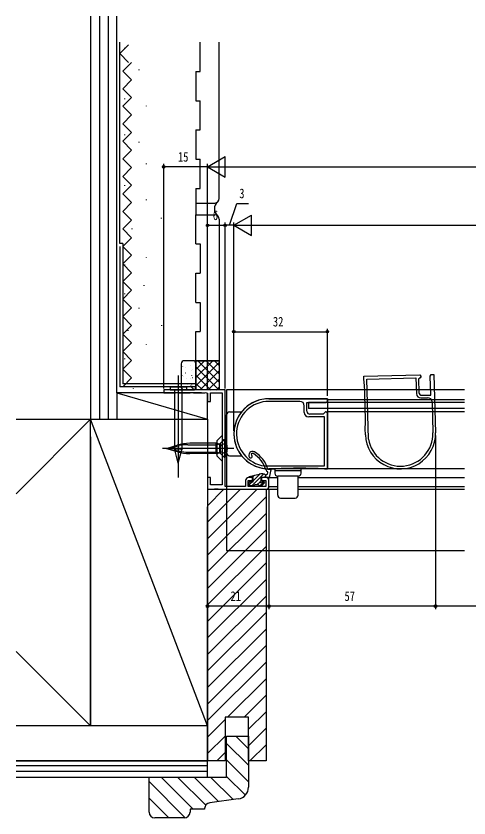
# Model space of a CAD drawing. Units: millimetres, scale not verified. Extents: x -495 to 495, y -800 to 801.
# Drawn here: x -64.8 to 90.2, y 120.9 to 395.4 of the extents above; entities that cross this region are included whole.
import ezdxf
from ezdxf.enums import TextEntityAlignment as Align

# ---------------------------------------------------------------- set-up
doc = ezdxf.new("R2010")
doc.units = ezdxf.units.MM
doc.header["$LTSCALE"] = 4
for name, color, linetype in [('0-2_YKK_11', 7, 'Continuous'), ('0-3_YKK_11E', 7, 'Continuous'), ('0-4_YKK_12', 2, 'Continuous'), ('0-5_YKK_13', 4, 'Continuous'), ('0-6_YKK_D', 6, 'Continuous'), ('0-8_YSS_K', 3, 'Continuous')]:
    doc.layers.add(name, color=color, linetype=linetype)
doc.styles.add('ＭＳ ゴシック', font='')
doc.styles.get('ＭＳ ゴシック').set_extended_font_data('MS Gothic')

msp = doc.modelspace()

# ---------------------------------------------------------------- linework, layer by layer
at = {"layer": '0-2_YKK_11'}
for p, q in [((41.729, 264.408), (21.729, 264.408)), ((32.329, 263.508), (21.729, 263.508)), ((33.829, 259.708), (33.829, 262.008)), ((9.729, 247.408), (0.979, 247.408)), ((20.229, 241.41), (20.256, 241.408)), ((20.256, 241.408), (40.729, 241.408)), ((21.729, 234.408), (21.729, 236.408))]:
    msp.add_line(p, q, dxfattribs=at)
for points in [[(6.729, 234.408), (6.729, 267.408), (-14.271, 267.408), (-14.271, 266.408), (-10.245, 266.408), (-9.999, 266.536), (-9.343, 266.536), (-9.096, 266.408), (-5.245, 266.408), (-4.999, 266.536), (-4.343, 266.536), (-4.096, 266.408), (-0.245, 266.408), (0.001, 266.536), (0.729, 266.308), (0.729, 263.408), (1.729, 263.408), (1.729, 266.408), (5.729, 266.408), (5.729, 234.908), (1.729, 234.908), (1.729, 237.408), (0.729, 237.408), (0.729, 233.408), (3.058, 233.408), (3.25, 233.551), (4.208, 233.551), (4.4, 233.408), (20.729, 233.408)], [(34.729, 260.108), (34.729, 263.108), (41.229, 263.108), (41.729, 263.408), (41.729, 264.408)], [(20.256, 241.408), (40.729, 241.408), (40.729, 258.208), (35.329, 258.208)], [(40.722, 240.408), (40.736, 240.408), (41.729, 240.408), (41.729, 259.608), (41.229, 259.908), (41.029, 259.908), (40.729, 259.608), (40.229, 259.108), (35.729, 259.108)], [(5.729, 242.994), (3.979, 244.744), (3.979, 250.072), (5.729, 251.822)], [(21.729, 240.408), (23.722, 240.408), (23.736, 240.408)], [(13.729, 236.408), (13.729, 234.408), (6.729, 234.408)], [(20.729, 237.408), (19.129, 237.408), (19.129, 236.408), (20.629, 236.408), (20.629, 234.408), (14.629, 234.408), (14.629, 236.408), (16.129, 236.408), (16.129, 237.408), (14.729, 237.408)]]:
    msp.add_lwpolyline(points, dxfattribs=at)
for centre, radius, start, end in [((21.729, 252.408), 12, 89.99999, 270.00001), ((21.729, 252.408), 11.1, 89.99999, 262.23294), ((32.329, 262.008), 1.5, 0.00001, 89.99999), ((35.329, 259.708), 1.5, 180.00001, 269.99999), ((35.729, 260.108), 1, 180.00001, 269.99999), ((32.229, 59.882), 180.726, 87.30647, 92.69353), ((14.729, 236.408), 1, 90.00001, 179.99999), ((20.729, 236.408), 1, 0.00001, 89.99999), ((20.729, 234.408), 1, 270.00001, 359.99999)]:
    msp.add_arc(centre, radius, start, end, dxfattribs=at)
at = {"layer": '0-3_YKK_11E'}
for p, q in [((78.202, 272.715), (78.725, 252.722)), ((55.772, 250.647), (55.236, 271.113)), ((73.71, 264.695), (76.009, 264.755)), ((77.548, 263.295), (77.825, 252.698)), ((55.774, 250.62), (55.772, 250.647))]:
    msp.add_line(p, q, dxfattribs=at)
for points in [[(54.236, 271.08), (54.236, 271.094), (54.21, 272.087), (73.403, 272.589), (73.716, 272.098), (73.721, 271.898), (73.429, 271.59), (72.943, 271.077), (73.06, 266.578)], [(74.086, 265.605), (77.085, 265.683), (76.915, 272.181), (77.202, 272.689), (78.202, 272.715)], [(55.772, 250.647), (55.236, 271.113), (72.03, 271.553), (72.171, 266.155)], [(54.733, 252.094), (54.681, 254.086), (54.681, 254.1)]]:
    msp.add_lwpolyline(points, dxfattribs=at)
for centre, radius, start, end in [((-126.005, 257.865), 180.726, 358.80646, 4.19352), ((74.06, 266.605), 1, 181.5, 271.49998), ((73.671, 266.194), 1.5, 181.5, 271.49998), ((76.048, 263.256), 1.5, 1.5, 91.49998), ((66.729, 252.408), 12, 181.49998, 1.5), ((66.729, 252.408), 11.1, 189.26705, 1.5)]:
    msp.add_arc(centre, radius, start, end, dxfattribs=at)
at = {"layer": '0-4_YKK_12'}
for p, q in [((7.229, 267.408), (7.229, 212.408)), ((88.661, 267.408), (7.229, 267.408)), ((41.729, 264.108), (41.729, 240.408)), ((41.729, 264.108), (88.661, 264.108)), ((88.661, 259.908), (41.729, 259.908)), ((88.661, 240.408), (41.729, 240.408)), ((21.729, 234.412), (21.729, 237.412)), ((21.729, 237.412), (24.729, 237.412)), ((31.729, 237.412), (88.661, 237.412)), ((7.229, 233.412), (24.729, 233.412)), ((31.729, 233.412), (88.661, 233.412)), ((7.229, 212.408), (88.661, 212.408))]:
    msp.add_line(p, q, dxfattribs=at)
at = {"layer": '0-5_YKK_13'}
for p, q in [((-9.271, 272.408), (-9.271, 237.408)), ((-6.451, 268.348), (-12.091, 268.348)), ((-12.091, 268.348), (-12.091, 267.408)), ((-12.091, 267.408), (-6.451, 267.408)), ((-10.471, 246.886), (-10.471, 267.408)), ((-8.071, 267.408), (-8.071, 246.886)), ((-6.451, 268.348), (-6.451, 267.408)), ((21.729, 264.408), (41.729, 264.408)), ((41.729, 264.408), (41.729, 240.408)), ((35.229, 263.108), (35.229, 261.108)), ((88.661, 263.108), (35.229, 263.108)), ((88.661, 261.108), (35.229, 261.108)), ((7.229, 245.908), (7.229, 258.908)), ((8.229, 259.908), (12.362, 259.908)), ((5.159, 249.189), (6.479, 250.508)), ((5.979, 250.508), (6.229, 250.508)), ((6.479, 250.508), (6.479, 244.308)), ((6.479, 250.508), (6.729, 250.508)), ((6.729, 244.308), (6.729, 250.508)), ((9.185, 247.408), (-14.734, 247.408)), ((-13.271, 247.408), (-9.691, 248.502)), ((-13.271, 247.408), (-8.727, 248.374)), ((-13.271, 247.408), (-9.691, 246.313)), ((-13.271, 247.408), (-8.727, 246.442)), ((-6.024, 248.658), (3.729, 248.658)), ((3.729, 249.158), (-5.306, 249.158)), ((3.729, 245.658), (3.729, 249.158)), ((4.387, 248.982), (3.729, 249.158)), ((3.729, 248.658), (4.929, 249.028)), ((5.44, 248.604), (4.804, 247.408)), ((5.44, 246.211), (4.804, 247.408)), ((4.929, 245.788), (4.929, 249.028)), ((5.129, 245.658), (5.129, 249.158)), ((5.44, 248.604), (7.225, 249.358)), ((-9.271, 242.408), (-10.471, 246.886)), ((-9.271, 247.044), (-9.271, 242.408)), ((-9.271, 242.408), (-8.071, 246.886)), ((-6.024, 246.158), (3.729, 246.158)), ((3.729, 245.658), (-5.306, 245.658)), ((4.929, 245.788), (3.729, 246.158)), ((3.729, 245.658), (4.387, 245.834)), ((5.159, 245.627), (6.479, 244.308)), ((5.44, 246.211), (7.225, 245.458)), ((6.479, 244.308), (6.729, 244.308)), ((8.229, 244.908), (12.362, 244.908)), ((15.673, 245.498), (15.753, 245.042)), ((41.729, 240.408), (21.729, 240.408)), ((23.729, 240.408), (23.729, 238.908)), ((32.729, 239.708), (23.729, 239.708)), ((14.911, 237.762), (18.364, 238.575)), ((14.935, 237.657), (15.08, 237.802)), ((15.927, 234.608), (19.979, 238.659)), ((16.033, 237.408), (16.842, 238.216)), ((16.329, 236.357), (18.596, 238.624)), ((19.51, 238.708), (19.671, 238.708)), ((20.074, 237.408), (20.752, 238.085)), ((20.599, 237.408), (20.779, 238.208)), ((31.729, 237.908), (24.729, 237.908)), ((24.729, 231.408), (24.729, 237.908)), ((31.729, 231.408), (31.729, 237.908)), ((14.929, 234.957), (15.98, 236.008)), ((17.574, 234.908), (18.679, 236.013)), ((18.623, 234.609), (19.981, 235.967)), ((21.729, 234.408), (24.729, 234.408)), ((31.729, 234.408), (88.661, 234.408)), ((25.729, 230.408), (30.729, 230.408))]:
    msp.add_line(p, q, dxfattribs=at)
for points in [[(21.321, 240.327), (21.869, 240.258), (22.422, 240.042), (21.829, 237.408), (18.929, 237.408), (18.929, 236.469), (18.793, 236.217)], [(20.417, 238.375), (21.277, 238.598), (21.4, 239.143), (21.223, 239.486)], [(32.729, 238.908), (32.729, 240.408), (23.729, 240.408)], [(19.139, 235.871), (19.39, 236.008), (20.005, 236.008), (20.166, 235.62), (19.154, 234.608), (18.649, 234.608), (18.389, 234.758), (18.129, 234.908), (16.929, 234.908), (16.669, 234.758), (16.41, 234.608), (14.929, 234.608), (14.929, 236.008), (16.329, 236.008), (16.329, 237.408), (14.953, 237.408), (14.911, 237.762)]]:
    msp.add_lwpolyline(points, dxfattribs=at)
for centre, radius, start, end in [((21.729, 252.408), 12, 90, 270), ((8.229, 258.908), 1, 90, 180), ((1.122, 247.408), 6.406, 331.05941, 28.94059), ((-9.736, 245.938), 1.2, 67.21414, 127.78586), ((-5.306, 234.158), 15, 90, 107), ((-8.806, 245.938), 1.2, 52.21414, 112.78586), ((-6.024, 235.658), 13, 90, 102), ((4.594, 249.754), 0.8, 255, 315), ((-5.306, 260.658), 15, 253, 270), ((-6.024, 259.158), 13, 258, 270), ((4.594, 245.061), 0.8, 45, 105), ((8.229, 245.908), 1, 180, 270), ((16.129, 245.108), 1.3, 59.34193, 218.68218), ((15.505, 244.608), 0.5, 218.68218, 60.29602), ((16.129, 245.108), 0.6, 59.34193, 139.4891), ((11.693, 237.624), 9.3, 15.6814, 59.34193), ((11.693, 237.624), 10, 15.6814, 59.34193), ((21.61, 240.408), 1, 195.68142, 247.25421), ((24.729, 238.908), 1, 180, 270), ((31.729, 238.908), 1, 270, 0), ((19.51, 233.708), 5, 89.99998, 103.24648), ((18.929, 236.008), 0.25, 123.05575, 326.94427), ((19.671, 237.708), 1, 41.81033, 89.99998), ((25.729, 231.408), 1, 180, 270), ((30.729, 231.408), 1, 270, 0)]:
    msp.add_arc(centre, radius, start, end, dxfattribs=at)
at = {"layer": '0-6_YKK_D'}
for p, q in [((0.729, 343.781), (6.791, 347.281)), ((6.791, 340.281), (6.791, 347.281)), ((-14.271, 267.908), (-14.271, 344.781)), ((0.729, 343.781), (-14.271, 343.781)), ((0.729, 267.308), (0.729, 344.781)), ((0.729, 267.308), (0.729, 344.781)), ((0.729, 343.781), (6.791, 340.281)), ((0.729, 343.781), (12.854, 343.781)), ((7.729, 343.781), (363.727, 343.781)), ((9.729, 323.781), (15.791, 327.281)), ((15.791, 320.281), (15.791, 327.281)), ((0.729, 267.308), (0.729, 324.781)), ((6.729, 268.108), (6.729, 324.781)), ((6.729, 267.908), (6.729, 324.781)), ((9.729, 253.408), (9.729, 324.781)), ((9.729, 253.408), (9.729, 324.781)), ((0.729, 323.781), (6.729, 323.781)), ((9.729, 323.781), (6.729, 323.781)), ((9.729, 323.781), (15.791, 320.281)), ((9.729, 323.781), (21.854, 323.781)), ((16.729, 323.781), (354.727, 323.781)), ((9.729, 253.408), (9.729, 288.357)), ((41.729, 265.408), (41.729, 288.357)), ((9.729, 287.357), (41.729, 287.357)), ((78.725, 251.822), (78.725, 192.408)), ((78.725, 251.822), (78.725, 192.408)), ((21.729, 233.408), (21.729, 192.408)), ((21.729, 233.408), (21.729, 192.408)), ((0.729, 232.708), (0.729, 192.408)), ((21.729, 193.408), (0.729, 193.408)), ((78.725, 193.408), (21.729, 193.408)), ((349.729, 193.408), (78.725, 193.408))]:
    msp.add_line(p, q, dxfattribs=at)
msp.add_lwpolyline([(8.229, 323.781), (10.767, 331.245), (14.767, 331.245)], dxfattribs=at)
for centre in [(-14.271, 343.781), (0.729, 323.781), (6.729, 323.781), (6.729, 323.781), (9.729, 287.357), (41.729, 287.357), (0.729, 193.408), (21.729, 193.408), (21.729, 193.408), (78.725, 193.408), (78.725, 193.408)]:
    msp.add_circle(centre, 0.425, dxfattribs=at)
at = {"layer": '0-8_YSS_K'}
for p, q in [((-39.271, 395.408), (-39.271, 257.408)), ((-36.271, 395.408), (-36.271, 257.408)), ((-33.271, 395.408), (-33.271, 257.408)), ((-30.271, 266.408), (-30.271, 395.408)), ((-27.562, 384.307), (-27.562, 384.507)), ((-1.771, 376.408), (-1.771, 386.408)), ((4.729, 332.908), (4.729, 386.408)), ((-22.617, 376.889), (-22.617, 377.089)), ((-3.271, 376.408), (-1.771, 376.408)), ((-27.562, 366.999), (-27.562, 367.199)), ((-1.771, 356.408), (-1.771, 366.408)), ((-20.144, 364.527), (-20.144, 364.727)), ((-27.562, 354.637), (-27.562, 354.837)), ((-3.271, 356.408), (-1.771, 356.408)), ((-22.617, 352.164), (-22.617, 352.364)), ((-1.771, 336.41), (-1.771, 346.41)), ((-1.771, 336.41), (-1.771, 346.41)), ((4.729, 332.908), (4.729, 347.408)), ((-20.144, 344.747), (-20.144, 344.947)), ((-27.562, 337.33), (-27.562, 337.53)), ((-3.271, 336.41), (-1.771, 336.41)), ((-3.271, 336.41), (-3.271, 331.408)), ((-3.271, 336.41), (-1.771, 336.41)), ((-3.271, 336.41), (-3.271, 331.408)), ((-20.144, 332.385), (-20.144, 332.585)), ((-3.271, 331.408), (3.229, 331.408)), ((-3.271, 331.408), (-3.271, 327.408)), ((-3.271, 331.408), (3.229, 331.408)), ((-3.271, 327.408), (3.229, 327.408)), ((-3.271, 317.406), (-3.271, 327.408)), ((-15.062, 326.104), (-15.062, 326.304)), ((4.729, 325.908), (4.729, 277.408)), ((-25.089, 322.495), (-25.089, 322.695)), ((-29.275, 316.535), (-29.275, 268.535)), ((-28.275, 317.535), (-28.275, 269.535)), ((-3.271, 317.406), (-1.771, 317.406)), ((-1.771, 317.406), (-1.771, 307.406)), ((-27.562, 310.132), (-27.562, 310.332)), ((-20.144, 312.605), (-20.144, 312.805)), ((-20.948, 303.109), (-20.948, 303.309)), ((-27.562, 300.242), (-27.562, 300.442)), ((-3.271, 297.408), (-1.771, 297.408)), ((-1.771, 297.408), (-1.771, 287.408)), ((-22.617, 295.297), (-22.617, 295.497)), ((-14.869, 289.364), (-14.869, 289.564)), ((-26.448, 287.671), (-26.448, 287.871)), ((-20.144, 282.935), (-20.144, 283.135)), ((-27.562, 277.99), (-27.562, 278.19)), ((-4.271, 277.408), (-7.271, 277.408)), ((-3.271, 277.408), (4.729, 277.408)), ((-3.271, 277.408), (-3.271, 267.408)), ((-3.271, 277.289), (-3.152, 277.408)), ((-3.271, 274.461), (-0.324, 277.408)), ((-3.271, 271.632), (2.505, 277.408)), ((4.729, 277.408), (-3.271, 277.408)), ((-2.546, 277.408), (4.729, 270.132)), ((0.282, 277.408), (4.729, 272.961)), ((3.111, 277.408), (4.729, 275.789)), ((4.729, 277.408), (4.729, 267.408)), ((-8.271, 276.408), (-8.271, 268.408)), ((-8.002, 275.468), (-8.003, 275.568)), ((-7.377, 275.523), (-7.35, 275.565)), ((-6.979, 274.951), (-6.977, 274.96)), ((-5.248, 275.849), (-5.221, 275.891)), ((-3.271, 268.804), (4.729, 276.804)), ((-3.271, 268.408), (-3.271, 276.408)), ((-3.271, 275.304), (4.625, 267.408)), ((-7.957, 272.243), (-7.958, 272.343)), ((-7.644, 272.118), (-7.641, 272.127)), ((-6.891, 273.291), (-6.864, 273.333)), ((-4.861, 273.907), (-4.834, 273.949)), ((-4.69, 272.291), (-4.692, 272.391)), ((-4.352, 274.424), (-4.35, 274.433)), ((-3.271, 272.475), (1.896, 267.309)), ((-1.838, 267.408), (4.729, 273.975)), ((-3.271, 269.535), (-28.275, 269.535)), ((-6.503, 271.349), (-6.476, 271.391)), ((-6.017, 269.118), (-5.99, 269.16)), ((-5.108, 271.201), (-5.106, 271.211)), ((-4.646, 269.066), (-4.647, 269.166)), ((-4.375, 271.676), (-4.348, 271.718)), ((-3.987, 269.734), (-3.96, 269.776)), ((-3.271, 269.647), (-1.032, 267.408)), ((0.99, 267.408), (4.729, 271.147)), ((-30.303, 266.335), (-30.303, 257.408)), ((-3.271, 268.535), (-29.275, 268.535)), ((-24.562, 267.876), (-24.562, 268.076)), ((-8.146, 268.791), (-8.119, 268.833)), ((-7.271, 267.408), (-4.271, 267.408)), ((-5.773, 268.368), (-5.77, 268.378)), ((-5.271, 268.819), (-3.86, 267.408)), ((0.697, 257.408), (0.697, 266.335)), ((3.785, 267.375), (4.729, 268.319)), ((-64.791, 257.408), (-39.271, 257.408)), ((-39.271, 257.408), (-64.791, 231.888)), ((-39.303, 257.408), (0.697, 257.408)), ((0.729, 152.408), (-39.271, 257.408)), ((-30.303, 257.408), (-1.303, 257.408)), ((-30.271, 257.408), (-1.271, 257.408)), ((0.729, 233.408), (20.729, 233.408)), ((17.668, 233.408), (0.729, 216.469)), ((12.011, 233.408), (0.729, 222.126)), ((6.355, 233.408), (0.729, 227.782)), ((20.729, 233.408), (20.729, 140.408)), ((20.729, 230.812), (0.729, 210.812)), ((0.729, 140.408), (0.729, 227.408)), ((20.729, 225.155), (0.729, 205.155)), ((20.729, 219.498), (0.729, 199.498)), ((20.729, 213.841), (0.729, 193.841)), ((20.729, 208.184), (0.729, 188.184)), ((20.729, 202.528), (0.729, 182.528)), ((20.729, 196.871), (0.729, 176.871)), ((20.729, 191.214), (0.729, 171.214)), ((20.729, 185.557), (0.729, 165.557)), ((20.729, 179.9), (0.729, 159.9)), ((-39.271, 152.408), (-64.791, 177.928)), ((20.729, 174.243), (0.729, 154.243)), ((20.729, 168.586), (7.551, 155.408)), ((20.729, 162.93), (13.207, 155.408)), ((20.729, 157.273), (14.729, 151.273)), ((6.729, 154.586), (0.729, 148.586)), ((6.729, 155.408), (6.729, 140.408)), ((14.729, 155.408), (6.729, 155.408)), ((14.729, 140.408), (14.729, 155.408)), ((0.729, 152.408), (0.729, 140.408)), ((20.729, 151.616), (14.729, 145.616)), ((6.729, 148.93), (0.729, 142.93)), ((7.229, 148.908), (14.729, 148.908)), ((7.229, 134.908), (7.229, 148.908)), ((10.415, 148.908), (14.729, 144.594)), ((14.729, 148.908), (14.729, 131.41)), ((7.229, 146.437), (14.729, 138.937)), ((20.729, 145.959), (15.178, 140.408)), ((6.729, 143.273), (3.864, 140.408)), ((-64.791, 140.408), (0.729, 140.408)), ((-64.791, 140.408), (0.729, 140.408)), ((0.729, 140.408), (-64.791, 140.408)), ((6.729, 140.408), (0.729, 140.408)), ((7.229, 140.78), (14.729, 133.28)), ((20.729, 140.408), (14.729, 140.408)), ((-64.791, 138.908), (0.729, 138.908)), ((-64.791, 136.908), (0.729, 136.908)), ((-19.271, 122.908), (-19.271, 134.908)), ((-19.271, 134.908), (7.229, 134.908)), ((-15.182, 134.908), (-4.182, 123.908)), ((-9.526, 134.908), (0.086, 125.297)), ((-3.869, 134.908), (4.496, 126.543)), ((1.788, 134.908), (9.487, 127.209)), ((7.229, 135.124), (13.662, 128.69)), ((-19.271, 133.339), (-6.878, 120.947)), ((-19.271, 127.682), (-12.496, 120.908)), ((11.258, 127.445), (1.465, 126.139)), ((-5.271, 123.908), (-5.271, 122.908)), ((-0.271, 123.908), (-5.271, 123.908)), ((-0.271, 124.157), (-0.271, 123.908)), ((-7.271, 120.908), (-17.271, 120.908))]:
    msp.add_line(p, q, dxfattribs=at)
for points in [[(-28.275, 317.535), (-29.275, 317.535), (-29.275, 386.408)], [(-26.275, 379.535), (-29.275, 382.535), (-26.275, 385.535)], [(-25.275, 349.535), (-28.275, 352.535), (-25.275, 355.535), (-28.275, 358.535), (-25.275, 361.535), (-28.275, 364.535), (-25.275, 367.535), (-28.275, 370.535), (-25.275, 373.535), (-28.275, 376.535), (-25.275, 379.535)], [(-3.271, 376.408), (-3.271, 366.408), (-1.771, 366.408)], [(-3.271, 356.408), (-3.271, 346.41), (-1.771, 346.41)], [(-28.275, 292.535), (-25.275, 295.535), (-28.275, 298.535), (-25.275, 301.535), (-28.275, 304.535), (-25.275, 307.535), (-28.275, 310.535), (-25.275, 313.535), (-28.275, 316.535), (-25.275, 319.535), (-28.275, 322.535), (-25.275, 325.535), (-28.275, 328.535), (-25.275, 331.535), (-28.275, 334.535), (-25.275, 337.535), (-28.275, 340.535), (-25.275, 343.535), (-28.275, 346.535), (-25.275, 349.535), (-28.275, 352.535)], [(-3.271, 347.408), (-3.271, 346.41), (-1.771, 346.41)], [(-3.271, 297.408), (-3.271, 307.406), (-1.771, 307.406)], [(-28.275, 268.535), (-25.275, 271.535), (-28.275, 274.535), (-25.275, 277.535), (-28.275, 280.535), (-25.275, 283.535), (-28.275, 286.535), (-25.275, 289.535), (-28.275, 292.535)], [(-3.271, 277.408), (-3.271, 287.408), (-1.771, 287.408)], [(-1.303, 266.408), (-30.303, 266.408), (0.697, 257.408)], [(-39.271, 251.408), (-39.271, 152.408), (-64.791, 152.408)], [(-64.791, 134.908), (0.729, 134.908), (0.729, 140.408)]]:
    msp.add_lwpolyline(points, dxfattribs=at)
msp.add_lwpolyline([(-39.271, 152.408), (-39.271, 257.408), (0.729, 257.408), (0.729, 152.408)], close=True, dxfattribs=at)
for centre, radius, start, end in [((3.229, 332.908), 1.5, 270, 0), ((3.229, 332.908), 1.5, 270, 0), ((6.058, 329.408), 3, 128.94244, 231.05756), ((3.229, 325.908), 1.5, 0, 90), ((-7.271, 276.408), 1, 90, 180), ((-4.271, 276.408), 1, 0, 90), ((-7.271, 268.408), 1, 180, 270), ((-4.271, 268.408), 1, 270, 0), ((10.729, 131.41), 4, 277.59464, 0.00001), ((1.729, 124.157), 2, 97.59463, 180), ((-17.271, 122.908), 2, 180.00001, 269.99999), ((-7.271, 122.908), 2, 270.00001, 359.99999)]:
    msp.add_arc(centre, radius, start, end, dxfattribs=at)

# ---------------------------------------------------------------- texts
at = {"layer": '0-6_YKK_D', "style": 'ＭＳ ゴシック', "width": 0.8}
for s, p in [('15', (-9.411, 344.581)), ('3', (11.567, 332.045)), ('6', (2.529, 324.581)), ('32', (23.089, 288.157)), ('21', (8.589, 194.208)), ('57', (47.587, 194.208))]:
    msp.add_text(s, height=3.299, dxfattribs=at).set_placement(p, align=Align.BOTTOM_LEFT)

doc.saveas('drawing.dxf')
